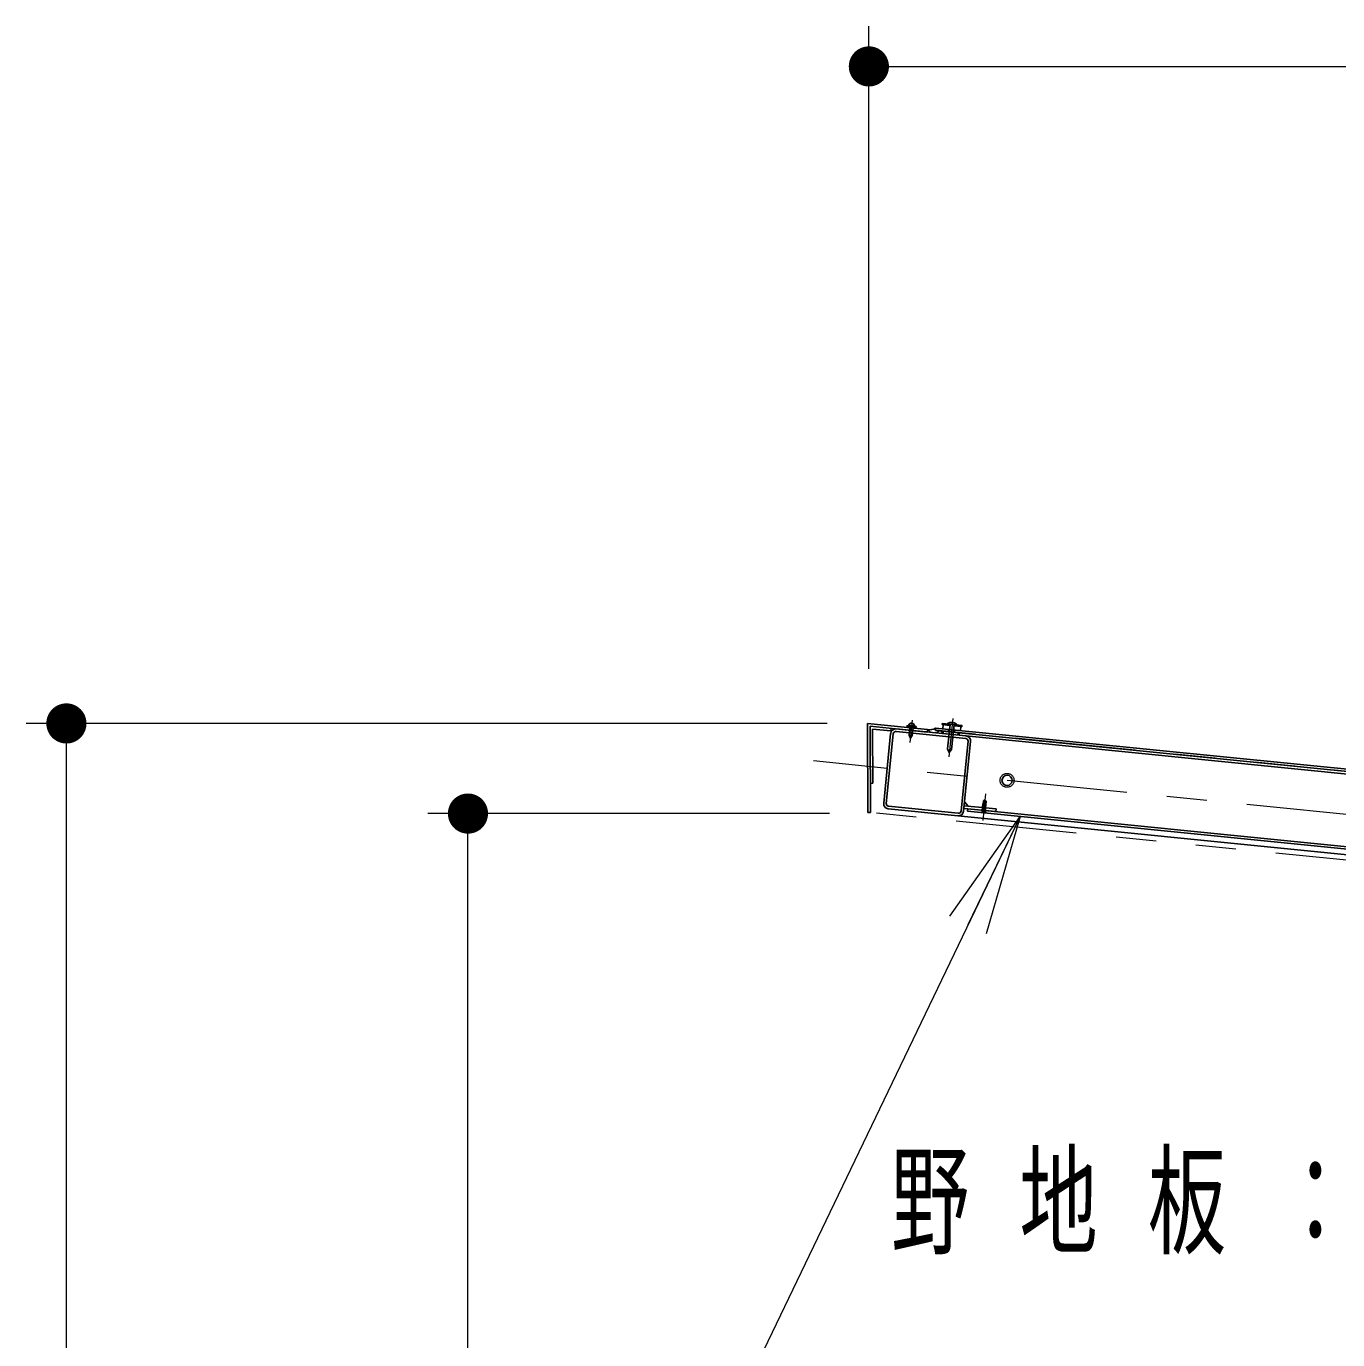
# Model space of a CAD drawing. Units: millimetres on the paper. Extents: x -385 to 145, y 0 to 323.
# Drawn here: x -147.05 to -114.39, y 136.84 to 169.55 of the extents above; entities that cross this region are included whole.
import ezdxf

# ---------------------------------------------------------------- set-up
doc = ezdxf.new("R2010")
doc.units = ezdxf.units.MM
for name, pattern in [('USER1', [4.5, 2.5, -2]), ('USER2', [6, 3, -1, 1, -1]), ('USER3', [8, 3, -1, 1, -1, 1, -1])]:
    doc.linetypes.add(name, pattern=pattern)
doc.layers.add('LY_1', color=7, linetype='Continuous', lineweight=25)
doc.styles.add('ＭＳ ゴシック', font='')
doc.styles.get('ＭＳ ゴシック').set_extended_font_data('MS Gothic')

# ---------------------------------------------------------------- blocks, each defined once
blk = doc.blocks.new('filled_dot')
at = {"color": 0, "linetype": 'Continuous', "lineweight": -2, "const_width": 1.25}
blk.add_lwpolyline([(-0.625, 0, 1), (0.625, 0, 1)], format="xyb", close=True, dxfattribs=at)

msp = doc.modelspace()

# ---------------------------------------------------------------- linework, layer by layer
at = {"layer": 'LY_1', "lineweight": 13}
for p, q in [((-126.069, 153.546), (-126.069, 169.546)), ((-126.069, 168.546), (-87.561, 168.546)), ((-127.105, 152.188), (-147.053, 152.188)), ((-146.053, 93.344), (-146.053, 152.188)), ((-124.615, 152.005), (-124.587, 152.033)), ((-124.53, 151.966), (-124.599, 152.035)), ((-124.386, 151.951), (-124.331, 152.006)), ((-124.22, 151.939), (-124.283, 152.001)), ((-124.216, 151.98), (-124.203, 151.993)), ((-123.872, 151.9), (-123.817, 151.955)), ((-127.053, 149.944), (-137.053, 149.944)), ((-136.053, 93.344), (-136.053, 149.944)), ((-124.052, 147.386), (-122.302, 149.874)), ((-122.302, 149.874), (-123.602, 147.17)), ((-122.302, 149.874), (-123.151, 146.953))]:
    msp.add_line(p, q, dxfattribs=at)
at = {"layer": 'LY_1', "color": 4}
for p, q in [((-124.612, 152.038), (-126.105, 152.188)), ((-126.105, 152.188), (-126.093, 149.969)), ((-124.619, 151.975), (-126.04, 152.117)), ((-126.04, 152.117), (-126.029, 149.969)), ((-125.52, 152), (-125.976, 152.046)), ((-125.976, 152.046), (-125.969, 150.705)), ((-125.52, 152), (-125.514, 152.064)), ((-124.619, 151.975), (-124.612, 152.038)), ((-123.697, 150.138), (-123.703, 150.074)), ((-122.901, 150.058), (-123.697, 150.138)), ((-126.029, 149.969), (-126.093, 149.969)), ((-122.907, 149.994), (-123.703, 150.074)), ((-122.901, 150.058), (-122.907, 149.994))]:
    msp.add_line(p, q, dxfattribs=at)
at = {"layer": 'LY_1'}
for p, q in [((-125.127, 152.12), (-125.126, 152.13)), ((-124.888, 152.096), (-125.127, 152.12)), ((-125.11, 152.088), (-125.107, 152.118)), ((-124.911, 152.068), (-125.11, 152.088)), ((-125.074, 152.145), (-125.074, 152.138)), ((-125.05, 152.082), (-125.069, 151.892)), ((-124.97, 152.074), (-124.989, 151.884)), ((-124.935, 152.131), (-124.935, 152.124)), ((-124.911, 152.068), (-124.908, 152.098)), ((-124.888, 152.096), (-124.887, 152.106)), ((-125.036, 151.819), (-125.069, 151.892)), ((-125.036, 151.819), (-124.989, 151.884)), ((-124.215, 151.994), (-124.22, 151.935)), ((-124.22, 151.935), (-123.822, 151.895)), ((-123.817, 151.955), (-124.215, 151.994)), ((-123.822, 151.895), (-123.817, 151.955)), ((-123.687, 150.237), (-123.597, 150.128))]:
    msp.add_line(p, q, dxfattribs=at)
at = {"layer": 'LY_1', "color": 2, "linetype": 'USER2', "lineweight": 13}
for p, q in [((-124.991, 152.268), (-125.046, 151.717)), ((-123.982, 152.309), (-124.077, 151.358)), ((-89.792, 147.487), (-127.451, 151.253)), ((-123.165, 150.433), (-123.231, 149.769))]:
    msp.add_line(p, q, dxfattribs=at)
at = {"layer": 'LY_1', "color": 190}
for p, q in [((-124.408, 152.074), (-124.414, 152.014)), ((-124.408, 152.074), (-89.084, 148.542)), ((-124.414, 152.014), (-89.09, 148.482)), ((-124.089, 152.042), (-124.095, 151.983)), ((-123.93, 152.026), (-123.936, 151.967)), ((-123.604, 150.064), (-123.61, 150.004)), ((-90.972, 146.741), (-123.61, 150.004)), ((-90.966, 146.8), (-123.604, 150.064))]:
    msp.add_line(p, q, dxfattribs=at)
at = {"layer": 'LY_1', "color": 131}
for p, q in [((-124.246, 152.183), (-124.248, 152.159)), ((-124.049, 152.139), (-124.248, 152.159)), ((-123.748, 152.133), (-124.246, 152.183)), ((-124.219, 152.156), (-124.228, 152.056)), ((-124.047, 152.163), (-124.108, 151.552)), ((-123.947, 152.153), (-124.008, 151.542)), ((-123.751, 152.109), (-123.95, 152.129)), ((-123.781, 152.112), (-123.791, 152.012)), ((-123.748, 152.133), (-123.751, 152.109)), ((-90.56, 148.569), (-123.651, 151.878)), ((-124.067, 151.461), (-124.108, 151.552)), ((-124.067, 151.461), (-124.008, 151.542)), ((-123.242, 150.002), (-123.217, 150.258)), ((-123.18, 150.283), (-123.217, 150.258)), ((-123.18, 150.283), (-123.149, 150.251)), ((-123.174, 149.995), (-123.149, 150.251)), ((-90.759, 146.579), (-123.85, 149.888)), ((-123.271, 149.972), (-123.242, 150.002)), ((-123.271, 149.97), (-123.271, 149.972)), ((-123.151, 149.961), (-123.271, 149.972)), ((-123.152, 149.959), (-123.271, 149.97)), ((-123.242, 150.002), (-123.174, 149.995)), ((-123.151, 149.961), (-123.174, 149.995)), ((-123.151, 149.961), (-123.152, 149.959))]:
    msp.add_line(p, q, dxfattribs=at)
at = {"layer": 'LY_1', "color": 3}
for p, q in [((-125.7, 150.201), (-125.527, 151.937)), ((-125.463, 151.93), (-125.637, 150.195)), ((-123.658, 151.814), (-125.393, 151.988)), ((-125.387, 152.051), (-123.651, 151.878)), ((-123.6, 151.744), (-123.774, 150.009)), ((-123.537, 151.738), (-123.71, 150.002)), ((-123.844, 149.951), (-125.579, 150.125)), ((-123.85, 149.888), (-125.586, 150.061))]:
    msp.add_line(p, q, dxfattribs=at)
at = {"layer": 'LY_1', "color": 4, "linetype": 'USER3', "lineweight": 13}
for p, q in [((-87.597, 148.337), (-124.612, 152.038)), ((-126.033, 150.704), (-125.969, 150.705)), ((-89.067, 146.273), (-126.029, 149.969))]:
    msp.add_line(p, q, dxfattribs=at)
at = {"layer": 'LY_1', "color": 131, "lineweight": 13}
for p, q in [((-123.249, 150.011), (-123.231, 150.19)), ((-123.223, 150.197), (-123.231, 150.19)), ((-123.155, 150.19), (-123.223, 150.197)), ((-123.165, 150.002), (-123.148, 150.181)), ((-123.155, 150.19), (-123.148, 150.181)), ((-123.249, 150.011), (-123.242, 150.002)), ((-123.165, 150.002), (-123.174, 149.995))]:
    msp.add_line(p, q, dxfattribs=at)
at = {"layer": 'LY_1', "color": 131}
msp.add_lwpolyline([(-123.876, 152.146), (-123.876, 152.152), (-123.879, 152.159), (-123.883, 152.166), (-123.889, 152.173), (-123.898, 152.18), (-123.908, 152.186), (-123.919, 152.191), (-123.932, 152.196), (-123.946, 152.201), (-123.961, 152.205), (-123.976, 152.207), (-123.992, 152.209), (-124.008, 152.211), (-124.024, 152.211), (-124.039, 152.21), (-124.053, 152.209), (-124.067, 152.206), (-124.079, 152.203), (-124.09, 152.199), (-124.1, 152.194), (-124.107, 152.189), (-124.113, 152.183), (-124.117, 152.176), (-124.119, 152.17)], dxfattribs=at)
at = {"layer": 'LY_1', "lineweight": 13}
msp.add_lwpolyline([(-122.302, 149.874), (-130.228, 133.383), (-104.09, 133.383)], dxfattribs=at)
at = {"layer": 'LY_1', "linetype": 'USER1', "lineweight": 13}
msp.add_circle((-122.628, 150.771), 0.173, dxfattribs=at)
at = {"layer": 'LY_1'}
msp.add_circle((-122.628, 150.771), 0.127, dxfattribs=at)
for centre, radius, start, end in [((-125.041, 151.77), 0.37, 65.3648, 103.2141), ((-125.005, 152.125), 0.0712, 5.0011, 163.5778), ((-124.548, 152.275), 0.245, 254.8546, 305.0087)]:
    msp.add_arc(centre, radius, start, end, dxfattribs=at)
at = {"layer": 'LY_1', "color": 3}
for centre, radius, start, end in [((-125.399, 151.924), 0.128, 84.2894, 174.2894), ((-125.399, 151.924), 0.064, 84.2894, 174.2894), ((-123.664, 151.751), 0.064, 354.2894, 84.2894), ((-123.664, 151.751), 0.128, 354.2894, 84.2894), ((-125.573, 150.189), 0.128, 174.2894, 264.2894), ((-125.573, 150.189), 0.064, 174.2894, 264.2894), ((-123.838, 150.015), 0.128, 264.2894, 354.2894), ((-123.838, 150.015), 0.064, 264.2894, 354.2894)]:
    msp.add_arc(centre, radius, start, end, dxfattribs=at)

# ---------------------------------------------------------------- block references
at = {"layer": 'LY_1', "lineweight": 13, "xscale": 0.4, "yscale": 0.4}
msp.add_blockref('filled_dot', (-126.069, 168.546), dxfattribs=at)
at = {"layer": 'LY_1', "lineweight": 13, "xscale": 0.4, "yscale": 0.4, "rotation": 270}
for p in [(-146.053, 152.188), (-136.053, 149.944)]:
    msp.add_blockref('filled_dot', p, dxfattribs=at)

# ---------------------------------------------------------------- texts
at = {"layer": 'LY_1', "insert": (-125.517, 140.183), "char_height": 2.199, "attachment_point": 4, "style": 'ＭＳ ゴシック'}
msp.add_mtext('\\T1.64;\\W0.65;野地板：', dxfattribs=at)

doc.saveas('drawing.dxf')
